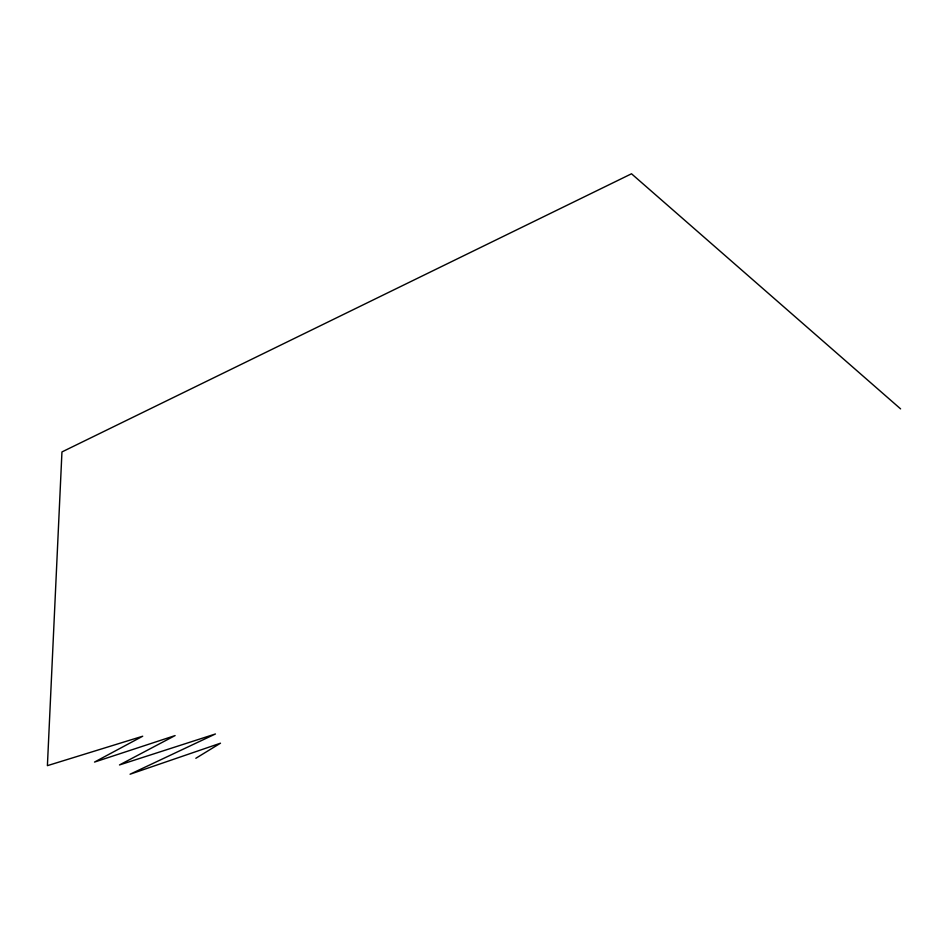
<?xml version="1.0" encoding="UTF-8"?>
<svg xmlns="http://www.w3.org/2000/svg" width="948" height="948" viewBox="0 0 948 948"><rect width="100%" height="100%" fill="white"/><g stroke="black" fill="none" stroke-linecap="round" stroke-linejoin="round"><path stroke-width="1.42" d="M195.833 758.293L220.493 743.196L130.077 774.22L215.433 733.977L119.484 764.953L175.107 735.577L94.516 762.074L142.71 736.217L47.4 765.652L61.952 451.935L631.51 173.78L900.6 408.884"/></g></svg>
